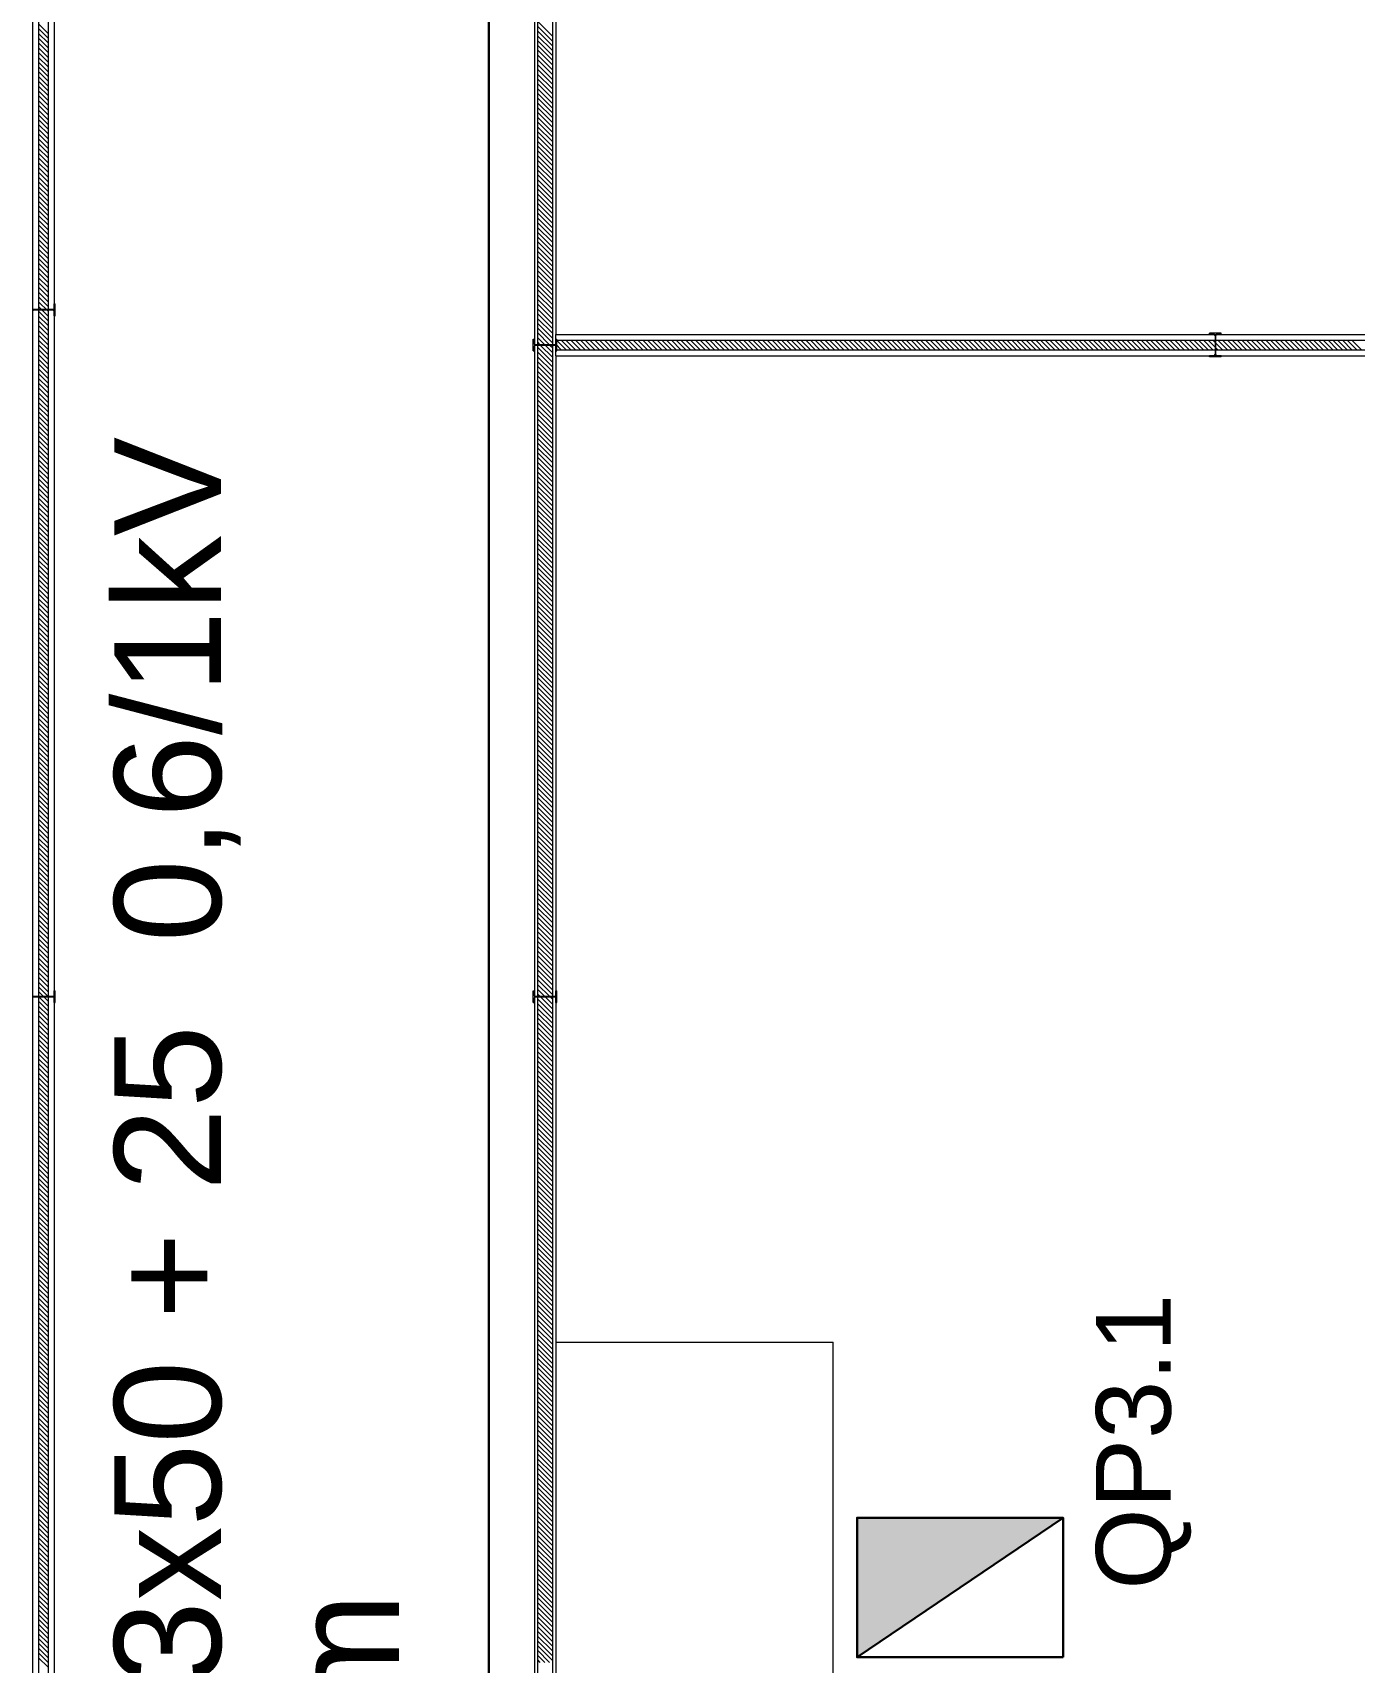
# Model space of a CAD drawing. Header units: millimetres. Extents: x -32 to 1412, y -324 to 2887.
# Drawn here: x 1013.12 to 1025.5, y 1984.16 to 1999.43 of the extents above; entities that cross this region are included whole.
import ezdxf

# ---------------------------------------------------------------- set-up
doc = ezdxf.new("R2010")
doc.units = ezdxf.units.MM
doc.header["$LTSCALE"] = 0.5
doc.layers.add('arquitetura', color=252, linetype='CONTINUOUS', lineweight=5)
doc.layers.add('quadros eletricos', color=3, linetype='CONTINUOUS', lineweight=30)
doc.styles.add('Arial nw', font='ARIALN.TTF')

msp = doc.modelspace()

# ---------------------------------------------------------------- hatches: boundary and pattern name
at = {"layer": 'quadros eletricos'}
msp.add_hatch(color=256, dxfattribs=at).paths.add_polyline_path([(1020.844, 1984.207), (1022.774, 1985.514), (1020.844, 1985.514)])

# ---------------------------------------------------------------- linework, layer by layer
at = {"layer": 'arquitetura', "color": 252}
for p, q in [((1017.851, 2027.151), (1017.851, 1958.009)), ((1017.991, 2027.151), (1017.991, 1958.009)), ((1013.121, 2016.346), (1013.121, 1958.009)), ((1013.176, 2016.346), (1013.176, 1958.009)), ((1013.266, 2016.346), (1013.266, 1958.009)), ((1013.321, 2016.346), (1013.321, 1958.009)), ((1017.821, 2003.261), (1017.821, 1995.254)), ((1018.021, 2003.261), (1018.021, 1996.604)), ((1013.266, 1999.425), (1013.176, 1999.515)), ((1013.266, 1999.38), (1013.176, 1999.47)), ((1013.266, 1999.335), (1013.176, 1999.425)), ((1017.851, 1999.538), (1017.991, 1999.398)), ((1017.851, 1999.493), (1017.991, 1999.353)), ((1017.851, 1999.448), (1017.991, 1999.308)), ((1013.266, 1999.29), (1013.176, 1999.38)), ((1013.266, 1999.245), (1013.176, 1999.335)), ((1013.266, 1999.2), (1013.176, 1999.29)), ((1017.851, 1999.403), (1017.991, 1999.263)), ((1017.851, 1999.358), (1017.991, 1999.218)), ((1017.851, 1999.314), (1017.991, 1999.174)), ((1017.851, 1999.269), (1017.991, 1999.129)), ((1013.266, 1999.155), (1013.176, 1999.245)), ((1013.266, 1999.11), (1013.176, 1999.2)), ((1013.266, 1999.065), (1013.176, 1999.155)), ((1017.851, 1999.224), (1017.991, 1999.084)), ((1017.851, 1999.179), (1017.991, 1999.039)), ((1017.851, 1999.134), (1017.991, 1998.994)), ((1013.266, 1999.021), (1013.176, 1999.111)), ((1013.266, 1998.976), (1013.176, 1999.066)), ((1013.266, 1998.931), (1013.176, 1999.021)), ((1013.266, 1998.886), (1013.176, 1998.976)), ((1017.851, 1999.089), (1017.991, 1998.949)), ((1017.851, 1999.044), (1017.991, 1998.904)), ((1017.851, 1998.999), (1017.991, 1998.859)), ((1013.266, 1998.841), (1013.176, 1998.931)), ((1013.266, 1998.796), (1013.176, 1998.886)), ((1013.266, 1998.751), (1013.176, 1998.841)), ((1017.851, 1998.954), (1017.991, 1998.814)), ((1017.851, 1998.909), (1017.991, 1998.769)), ((1017.851, 1998.865), (1017.991, 1998.725)), ((1017.851, 1998.82), (1017.991, 1998.68)), ((1013.266, 1998.706), (1013.176, 1998.796)), ((1013.266, 1998.661), (1013.176, 1998.751)), ((1013.266, 1998.616), (1013.176, 1998.706)), ((1013.266, 1998.572), (1013.176, 1998.662)), ((1017.851, 1998.775), (1017.991, 1998.635)), ((1017.851, 1998.73), (1017.991, 1998.59)), ((1017.851, 1998.685), (1017.991, 1998.545)), ((1013.266, 1998.527), (1013.176, 1998.617)), ((1013.266, 1998.482), (1013.176, 1998.572)), ((1013.266, 1998.437), (1013.176, 1998.527)), ((1017.851, 1998.64), (1017.991, 1998.5)), ((1017.851, 1998.595), (1017.991, 1998.455)), ((1017.851, 1998.55), (1017.991, 1998.41)), ((1017.851, 1998.505), (1017.991, 1998.365)), ((1013.266, 1998.392), (1013.176, 1998.482)), ((1013.266, 1998.347), (1013.176, 1998.437)), ((1013.266, 1998.302), (1013.176, 1998.392)), ((1017.851, 1998.46), (1017.991, 1998.32)), ((1017.851, 1998.416), (1017.991, 1998.276)), ((1017.851, 1998.371), (1017.991, 1998.231)), ((1013.266, 1998.257), (1013.176, 1998.347)), ((1013.266, 1998.212), (1013.176, 1998.302)), ((1013.266, 1998.167), (1013.176, 1998.257)), ((1013.266, 1998.123), (1013.176, 1998.213)), ((1017.851, 1998.326), (1017.991, 1998.186)), ((1017.851, 1998.281), (1017.991, 1998.141)), ((1017.851, 1998.236), (1017.991, 1998.096)), ((1013.266, 1998.078), (1013.176, 1998.168)), ((1013.266, 1998.033), (1013.176, 1998.123)), ((1013.266, 1997.988), (1013.176, 1998.078)), ((1017.851, 1998.191), (1017.991, 1998.051)), ((1017.851, 1998.146), (1017.991, 1998.006)), ((1017.851, 1998.101), (1017.991, 1997.961)), ((1017.851, 1998.056), (1017.991, 1997.916)), ((1013.266, 1997.943), (1013.176, 1998.033)), ((1013.266, 1997.898), (1013.176, 1997.988)), ((1013.266, 1997.853), (1013.176, 1997.943)), ((1013.266, 1997.808), (1013.176, 1997.898)), ((1017.851, 1998.011), (1017.991, 1997.871)), ((1017.851, 1997.967), (1017.991, 1997.827)), ((1017.851, 1997.922), (1017.991, 1997.782)), ((1013.266, 1997.763), (1013.176, 1997.853)), ((1013.266, 1997.718), (1013.176, 1997.808)), ((1013.266, 1997.674), (1013.176, 1997.764)), ((1017.851, 1997.877), (1017.991, 1997.737)), ((1017.851, 1997.832), (1017.991, 1997.692)), ((1017.851, 1997.787), (1017.991, 1997.647)), ((1017.851, 1997.742), (1017.991, 1997.602)), ((1013.266, 1997.629), (1013.176, 1997.719)), ((1013.266, 1997.584), (1013.176, 1997.674)), ((1013.266, 1997.539), (1013.176, 1997.629)), ((1017.851, 1997.697), (1017.991, 1997.557)), ((1017.851, 1997.652), (1017.991, 1997.512)), ((1017.851, 1997.607), (1017.991, 1997.467)), ((1013.266, 1997.494), (1013.176, 1997.584)), ((1013.266, 1997.449), (1013.176, 1997.539)), ((1013.266, 1997.404), (1013.176, 1997.494)), ((1013.266, 1997.359), (1013.176, 1997.449)), ((1017.851, 1997.562), (1017.991, 1997.422)), ((1017.851, 1997.518), (1017.991, 1997.378)), ((1017.851, 1997.473), (1017.991, 1997.333)), ((1013.266, 1997.314), (1013.176, 1997.404)), ((1013.266, 1997.269), (1013.176, 1997.359)), ((1013.266, 1997.225), (1013.176, 1997.315)), ((1017.851, 1997.428), (1017.991, 1997.288)), ((1017.851, 1997.383), (1017.991, 1997.243)), ((1017.851, 1997.338), (1017.991, 1997.198)), ((1017.851, 1997.293), (1017.991, 1997.153)), ((1013.266, 1997.18), (1013.176, 1997.27)), ((1013.266, 1997.135), (1013.176, 1997.225)), ((1013.266, 1997.09), (1013.176, 1997.18)), ((1013.266, 1997.045), (1013.176, 1997.135)), ((1017.851, 1997.248), (1017.991, 1997.108)), ((1017.851, 1997.203), (1017.991, 1997.063)), ((1017.851, 1997.158), (1017.991, 1997.018)), ((1013.266, 1997), (1013.176, 1997.09)), ((1013.266, 1996.955), (1013.176, 1997.045)), ((1013.266, 1996.91), (1013.176, 1997)), ((1017.851, 1997.113), (1017.991, 1996.973)), ((1017.851, 1997.069), (1017.991, 1996.929)), ((1017.851, 1997.024), (1017.991, 1996.884)), ((1017.851, 1996.979), (1017.991, 1996.839)), ((1013.266, 1996.865), (1013.176, 1996.955)), ((1013.266, 1996.82), (1013.176, 1996.91)), ((1013.266, 1996.776), (1013.176, 1996.866)), ((1013.266, 1996.731), (1013.176, 1996.821)), ((1017.851, 1996.934), (1017.991, 1996.794)), ((1017.851, 1996.889), (1017.991, 1996.749)), ((1017.851, 1996.844), (1017.991, 1996.704)), ((1013.266, 1996.686), (1013.176, 1996.776)), ((1013.266, 1996.641), (1013.176, 1996.731)), ((1013.266, 1996.596), (1013.176, 1996.686)), ((1017.851, 1996.799), (1017.991, 1996.659)), ((1017.851, 1996.754), (1017.991, 1996.614)), ((1017.851, 1996.709), (1017.991, 1996.569)), ((1013.266, 1996.551), (1013.176, 1996.641)), ((1013.266, 1996.506), (1013.176, 1996.596)), ((1013.266, 1996.461), (1013.176, 1996.551)), ((1017.851, 1996.664), (1017.991, 1996.524)), ((1017.851, 1996.62), (1017.964, 1996.507)), ((1017.851, 1996.575), (1017.919, 1996.507)), ((1017.851, 1996.53), (1017.874, 1996.507)), ((1018.021, 1996.604), (1036.772, 1996.604)), ((1018.021, 1996.404), (1018.021, 1996.604)), ((1018.021, 1996.549), (1036.772, 1996.549)), ((1018.118, 1996.459), (1018.028, 1996.549)), ((1018.163, 1996.459), (1018.073, 1996.549)), ((1018.207, 1996.459), (1018.117, 1996.549)), ((1018.252, 1996.459), (1018.162, 1996.549)), ((1018.297, 1996.459), (1018.207, 1996.549)), ((1018.342, 1996.459), (1018.252, 1996.549)), ((1018.387, 1996.459), (1018.297, 1996.549)), ((1018.432, 1996.459), (1018.342, 1996.549)), ((1018.477, 1996.459), (1018.387, 1996.549)), ((1018.522, 1996.459), (1018.432, 1996.549)), ((1018.567, 1996.459), (1018.477, 1996.549)), ((1018.612, 1996.459), (1018.522, 1996.549)), ((1018.656, 1996.459), (1018.566, 1996.549)), ((1018.701, 1996.459), (1018.611, 1996.549)), ((1018.746, 1996.459), (1018.656, 1996.549)), ((1018.791, 1996.459), (1018.701, 1996.549)), ((1018.836, 1996.459), (1018.746, 1996.549)), ((1018.881, 1996.459), (1018.791, 1996.549)), ((1018.926, 1996.459), (1018.836, 1996.549)), ((1018.971, 1996.459), (1018.881, 1996.549)), ((1019.016, 1996.459), (1018.926, 1996.549)), ((1019.061, 1996.459), (1018.971, 1996.549)), ((1019.105, 1996.459), (1019.015, 1996.549)), ((1019.15, 1996.459), (1019.06, 1996.549)), ((1019.195, 1996.459), (1019.105, 1996.549)), ((1019.24, 1996.459), (1019.15, 1996.549)), ((1019.285, 1996.459), (1019.195, 1996.549)), ((1019.33, 1996.459), (1019.24, 1996.549)), ((1019.375, 1996.459), (1019.285, 1996.549)), ((1019.42, 1996.459), (1019.33, 1996.549)), ((1019.465, 1996.459), (1019.375, 1996.549)), ((1019.51, 1996.459), (1019.42, 1996.549)), ((1019.554, 1996.459), (1019.464, 1996.549)), ((1019.599, 1996.459), (1019.509, 1996.549)), ((1019.644, 1996.459), (1019.554, 1996.549)), ((1019.689, 1996.459), (1019.599, 1996.549)), ((1019.734, 1996.459), (1019.644, 1996.549)), ((1019.779, 1996.459), (1019.689, 1996.549)), ((1019.824, 1996.459), (1019.734, 1996.549)), ((1019.869, 1996.459), (1019.779, 1996.549)), ((1019.914, 1996.459), (1019.824, 1996.549)), ((1019.959, 1996.459), (1019.869, 1996.549)), ((1020.003, 1996.459), (1019.913, 1996.549)), ((1020.048, 1996.459), (1019.958, 1996.549)), ((1020.093, 1996.459), (1020.003, 1996.549)), ((1020.138, 1996.459), (1020.048, 1996.549)), ((1020.183, 1996.459), (1020.093, 1996.549)), ((1020.228, 1996.459), (1020.138, 1996.549)), ((1020.273, 1996.459), (1020.183, 1996.549)), ((1020.318, 1996.459), (1020.228, 1996.549)), ((1020.363, 1996.459), (1020.273, 1996.549)), ((1020.408, 1996.459), (1020.318, 1996.549)), ((1020.453, 1996.459), (1020.363, 1996.549)), ((1020.497, 1996.459), (1020.407, 1996.549)), ((1020.542, 1996.459), (1020.452, 1996.549)), ((1020.587, 1996.459), (1020.497, 1996.549)), ((1020.632, 1996.459), (1020.542, 1996.549)), ((1020.677, 1996.459), (1020.587, 1996.549)), ((1020.722, 1996.459), (1020.632, 1996.549)), ((1020.767, 1996.459), (1020.677, 1996.549)), ((1020.812, 1996.459), (1020.722, 1996.549)), ((1020.857, 1996.459), (1020.767, 1996.549)), ((1020.902, 1996.459), (1020.812, 1996.549)), ((1020.946, 1996.459), (1020.856, 1996.549)), ((1020.991, 1996.459), (1020.901, 1996.549)), ((1021.036, 1996.459), (1020.946, 1996.549)), ((1021.081, 1996.459), (1020.991, 1996.549)), ((1021.126, 1996.459), (1021.036, 1996.549)), ((1021.171, 1996.459), (1021.081, 1996.549)), ((1021.216, 1996.459), (1021.126, 1996.549)), ((1021.261, 1996.459), (1021.171, 1996.549)), ((1021.306, 1996.459), (1021.216, 1996.549)), ((1021.351, 1996.459), (1021.261, 1996.549)), ((1021.395, 1996.459), (1021.305, 1996.549)), ((1021.44, 1996.459), (1021.35, 1996.549)), ((1021.485, 1996.459), (1021.395, 1996.549)), ((1021.53, 1996.459), (1021.44, 1996.549)), ((1021.575, 1996.459), (1021.485, 1996.549)), ((1021.62, 1996.459), (1021.53, 1996.549)), ((1021.665, 1996.459), (1021.575, 1996.549)), ((1021.71, 1996.459), (1021.62, 1996.549)), ((1021.755, 1996.459), (1021.665, 1996.549)), ((1021.8, 1996.459), (1021.71, 1996.549)), ((1021.844, 1996.459), (1021.754, 1996.549)), ((1021.889, 1996.459), (1021.799, 1996.549)), ((1021.934, 1996.459), (1021.844, 1996.549)), ((1021.979, 1996.459), (1021.889, 1996.549)), ((1022.024, 1996.459), (1021.934, 1996.549)), ((1022.069, 1996.459), (1021.979, 1996.549)), ((1022.114, 1996.459), (1022.024, 1996.549)), ((1022.159, 1996.459), (1022.069, 1996.549)), ((1022.204, 1996.459), (1022.114, 1996.549)), ((1022.249, 1996.459), (1022.159, 1996.549)), ((1022.293, 1996.459), (1022.203, 1996.549)), ((1022.338, 1996.459), (1022.248, 1996.549)), ((1022.383, 1996.459), (1022.293, 1996.549)), ((1022.428, 1996.459), (1022.338, 1996.549)), ((1022.473, 1996.459), (1022.383, 1996.549)), ((1022.518, 1996.459), (1022.428, 1996.549)), ((1022.563, 1996.459), (1022.473, 1996.549)), ((1022.608, 1996.459), (1022.518, 1996.549)), ((1022.653, 1996.459), (1022.563, 1996.549)), ((1022.698, 1996.459), (1022.608, 1996.549)), ((1022.742, 1996.459), (1022.652, 1996.549)), ((1022.787, 1996.459), (1022.697, 1996.549)), ((1022.832, 1996.459), (1022.742, 1996.549)), ((1022.877, 1996.459), (1022.787, 1996.549)), ((1022.922, 1996.459), (1022.832, 1996.549)), ((1022.967, 1996.459), (1022.877, 1996.549)), ((1023.012, 1996.459), (1022.922, 1996.549)), ((1023.057, 1996.459), (1022.967, 1996.549)), ((1023.102, 1996.459), (1023.012, 1996.549)), ((1023.147, 1996.459), (1023.057, 1996.549)), ((1023.191, 1996.459), (1023.101, 1996.549)), ((1023.236, 1996.459), (1023.146, 1996.549)), ((1023.281, 1996.459), (1023.191, 1996.549)), ((1023.326, 1996.459), (1023.236, 1996.549)), ((1023.371, 1996.459), (1023.281, 1996.549)), ((1023.416, 1996.459), (1023.326, 1996.549)), ((1023.461, 1996.459), (1023.371, 1996.549)), ((1023.506, 1996.459), (1023.416, 1996.549)), ((1023.551, 1996.459), (1023.461, 1996.549)), ((1023.596, 1996.459), (1023.506, 1996.549)), ((1023.64, 1996.459), (1023.55, 1996.549)), ((1023.685, 1996.459), (1023.595, 1996.549)), ((1023.73, 1996.459), (1023.64, 1996.549)), ((1023.775, 1996.459), (1023.685, 1996.549)), ((1023.82, 1996.459), (1023.73, 1996.549)), ((1023.865, 1996.459), (1023.775, 1996.549)), ((1023.91, 1996.459), (1023.82, 1996.549)), ((1023.955, 1996.459), (1023.865, 1996.549)), ((1024, 1996.459), (1023.91, 1996.549)), ((1024.045, 1996.459), (1023.955, 1996.549)), ((1024.09, 1996.459), (1024, 1996.549)), ((1024.134, 1996.459), (1024.044, 1996.549)), ((1024.179, 1996.459), (1024.089, 1996.549)), ((1024.224, 1996.459), (1024.134, 1996.549)), ((1024.269, 1996.459), (1024.179, 1996.549)), ((1024.314, 1996.459), (1024.224, 1996.549)), ((1024.359, 1996.459), (1024.269, 1996.549)), ((1024.404, 1996.459), (1024.314, 1996.549)), ((1024.449, 1996.459), (1024.359, 1996.549)), ((1024.494, 1996.459), (1024.404, 1996.549)), ((1024.539, 1996.459), (1024.449, 1996.549)), ((1024.583, 1996.459), (1024.493, 1996.549)), ((1024.628, 1996.459), (1024.538, 1996.549)), ((1024.673, 1996.459), (1024.583, 1996.549)), ((1024.718, 1996.459), (1024.628, 1996.549)), ((1024.763, 1996.459), (1024.673, 1996.549)), ((1024.808, 1996.459), (1024.718, 1996.549)), ((1024.853, 1996.459), (1024.763, 1996.549)), ((1024.898, 1996.459), (1024.808, 1996.549)), ((1024.943, 1996.459), (1024.853, 1996.549)), ((1024.988, 1996.459), (1024.898, 1996.549)), ((1025.032, 1996.459), (1024.942, 1996.549)), ((1025.077, 1996.459), (1024.987, 1996.549)), ((1025.122, 1996.459), (1025.032, 1996.549)), ((1025.167, 1996.459), (1025.077, 1996.549)), ((1025.212, 1996.459), (1025.122, 1996.549)), ((1025.257, 1996.459), (1025.167, 1996.549)), ((1025.302, 1996.459), (1025.212, 1996.549)), ((1025.347, 1996.459), (1025.257, 1996.549)), ((1025.392, 1996.459), (1025.302, 1996.549)), ((1025.437, 1996.459), (1025.347, 1996.549)), ((1025.481, 1996.459), (1025.391, 1996.549)), ((1025.526, 1996.459), (1025.436, 1996.549)), ((1025.571, 1996.459), (1025.481, 1996.549)), ((1013.266, 1996.416), (1013.176, 1996.506)), ((1013.266, 1996.371), (1013.176, 1996.461)), ((1013.266, 1996.326), (1013.176, 1996.416)), ((1013.266, 1996.282), (1013.176, 1996.372)), ((1017.821, 1996.493), (1017.821, 1958.009)), ((1017.851, 1996.485), (1017.991, 1996.345)), ((1017.851, 1996.44), (1017.991, 1996.3)), ((1017.851, 1996.395), (1017.991, 1996.255)), ((1017.88, 1996.501), (1017.991, 1996.39)), ((1017.925, 1996.501), (1017.991, 1996.435)), ((1017.97, 1996.501), (1017.991, 1996.48)), ((1018.073, 1996.459), (1018.021, 1996.511)), ((1018.028, 1996.459), (1018.021, 1996.466)), ((1018.021, 1996.459), (1036.772, 1996.459)), ((1018.021, 1996.404), (1036.772, 1996.404)), ((1018.021, 1996.404), (1018.021, 1995.254)), ((1018.021, 1996.404), (1018.021, 1958.009)), ((1013.266, 1996.237), (1013.176, 1996.327)), ((1013.266, 1996.192), (1013.176, 1996.282)), ((1013.266, 1996.147), (1013.176, 1996.237)), ((1017.851, 1996.35), (1017.991, 1996.21)), ((1017.851, 1996.305), (1017.991, 1996.165)), ((1017.851, 1996.26), (1017.991, 1996.12)), ((1017.851, 1996.215), (1017.991, 1996.075)), ((1013.266, 1996.102), (1013.176, 1996.192)), ((1013.266, 1996.057), (1013.176, 1996.147)), ((1013.266, 1996.012), (1013.176, 1996.102)), ((1013.266, 1995.967), (1013.176, 1996.057)), ((1017.851, 1996.171), (1017.991, 1996.031)), ((1017.851, 1996.126), (1017.991, 1995.986)), ((1017.851, 1996.081), (1017.991, 1995.941)), ((1013.266, 1995.922), (1013.176, 1996.012)), ((1013.266, 1995.877), (1013.176, 1995.967)), ((1013.266, 1995.833), (1013.176, 1995.923)), ((1017.851, 1996.036), (1017.991, 1995.896)), ((1017.851, 1995.991), (1017.991, 1995.851)), ((1017.851, 1995.946), (1017.991, 1995.806)), ((1013.266, 1995.788), (1013.176, 1995.878)), ((1013.266, 1995.743), (1013.176, 1995.833)), ((1013.266, 1995.698), (1013.176, 1995.788)), ((1017.851, 1995.901), (1017.991, 1995.761)), ((1017.851, 1995.856), (1017.991, 1995.716)), ((1017.851, 1995.811), (1017.991, 1995.671)), ((1017.851, 1995.766), (1017.991, 1995.626)), ((1013.266, 1995.653), (1013.176, 1995.743)), ((1013.266, 1995.608), (1013.176, 1995.698)), ((1013.266, 1995.563), (1013.176, 1995.653)), ((1013.266, 1995.518), (1013.176, 1995.608)), ((1017.851, 1995.721), (1017.991, 1995.581)), ((1017.851, 1995.677), (1017.991, 1995.537)), ((1017.851, 1995.632), (1017.991, 1995.492)), ((1013.266, 1995.473), (1013.176, 1995.563)), ((1013.266, 1995.428), (1013.176, 1995.518)), ((1013.266, 1995.384), (1013.176, 1995.474)), ((1017.851, 1995.587), (1017.991, 1995.447)), ((1017.851, 1995.542), (1017.991, 1995.402)), ((1017.851, 1995.497), (1017.991, 1995.357)), ((1017.851, 1995.452), (1017.991, 1995.312)), ((1013.266, 1995.339), (1013.176, 1995.429)), ((1013.266, 1995.294), (1013.176, 1995.384)), ((1013.266, 1995.249), (1013.176, 1995.339)), ((1013.266, 1995.204), (1013.176, 1995.294)), ((1017.851, 1995.407), (1017.991, 1995.267)), ((1017.851, 1995.362), (1017.991, 1995.222)), ((1017.851, 1995.317), (1017.991, 1995.177)), ((1013.266, 1995.159), (1013.176, 1995.249)), ((1013.266, 1995.114), (1013.176, 1995.204)), ((1013.266, 1995.069), (1013.176, 1995.159)), ((1017.851, 1995.272), (1017.991, 1995.132)), ((1017.851, 1995.228), (1017.991, 1995.088)), ((1017.851, 1995.183), (1017.991, 1995.043)), ((1013.266, 1995.024), (1013.176, 1995.114)), ((1013.266, 1994.979), (1013.176, 1995.069)), ((1013.266, 1994.935), (1013.176, 1995.025)), ((1017.851, 1995.138), (1017.991, 1994.998)), ((1017.851, 1995.093), (1017.991, 1994.953)), ((1017.851, 1995.048), (1017.991, 1994.908)), ((1017.851, 1995.003), (1017.991, 1994.863)), ((1013.266, 1994.89), (1013.176, 1994.98)), ((1013.266, 1994.845), (1013.176, 1994.935)), ((1013.266, 1994.8), (1013.176, 1994.89)), ((1013.266, 1994.755), (1013.176, 1994.845)), ((1017.851, 1994.958), (1017.991, 1994.818)), ((1017.851, 1994.913), (1017.991, 1994.773)), ((1017.851, 1994.868), (1017.991, 1994.728)), ((1013.266, 1994.71), (1013.176, 1994.8)), ((1013.266, 1994.665), (1013.176, 1994.755)), ((1013.266, 1994.62), (1013.176, 1994.71)), ((1017.851, 1994.823), (1017.991, 1994.683)), ((1017.851, 1994.779), (1017.991, 1994.639)), ((1017.851, 1994.734), (1017.991, 1994.594)), ((1017.851, 1994.689), (1017.991, 1994.549)), ((1013.266, 1994.575), (1013.176, 1994.665)), ((1013.266, 1994.53), (1013.176, 1994.62)), ((1013.266, 1994.486), (1013.176, 1994.576)), ((1013.266, 1994.441), (1013.176, 1994.531)), ((1017.851, 1994.644), (1017.991, 1994.504)), ((1017.851, 1994.599), (1017.991, 1994.459)), ((1017.851, 1994.554), (1017.991, 1994.414)), ((1013.266, 1994.396), (1013.176, 1994.486)), ((1013.266, 1994.351), (1013.176, 1994.441)), ((1013.266, 1994.306), (1013.176, 1994.396)), ((1017.851, 1994.509), (1017.991, 1994.369)), ((1017.851, 1994.464), (1017.991, 1994.324)), ((1017.851, 1994.419), (1017.991, 1994.279)), ((1013.266, 1994.261), (1013.176, 1994.351)), ((1013.266, 1994.216), (1013.176, 1994.306)), ((1013.266, 1994.171), (1013.176, 1994.261)), ((1017.851, 1994.374), (1017.991, 1994.234)), ((1017.851, 1994.33), (1017.991, 1994.19)), ((1017.851, 1994.285), (1017.991, 1994.145)), ((1017.851, 1994.24), (1017.991, 1994.1)), ((1013.266, 1994.126), (1013.176, 1994.216)), ((1013.266, 1994.081), (1013.176, 1994.171)), ((1013.266, 1994.037), (1013.176, 1994.127)), ((1013.266, 1993.992), (1013.176, 1994.082)), ((1017.851, 1994.195), (1017.991, 1994.055)), ((1017.851, 1994.15), (1017.991, 1994.01)), ((1017.851, 1994.105), (1017.991, 1993.965)), ((1013.266, 1993.947), (1013.176, 1994.037)), ((1013.266, 1993.902), (1013.176, 1993.992)), ((1013.266, 1993.857), (1013.176, 1993.947)), ((1017.851, 1994.06), (1017.991, 1993.92)), ((1017.851, 1994.015), (1017.991, 1993.875)), ((1017.851, 1993.97), (1017.991, 1993.83)), ((1017.851, 1993.925), (1017.991, 1993.785)), ((1013.266, 1993.812), (1013.176, 1993.902)), ((1013.266, 1993.767), (1013.176, 1993.857)), ((1013.266, 1993.722), (1013.176, 1993.812)), ((1013.266, 1993.677), (1013.176, 1993.767)), ((1017.851, 1993.881), (1017.991, 1993.741)), ((1017.851, 1993.836), (1017.991, 1993.696)), ((1017.851, 1993.791), (1017.991, 1993.651)), ((1013.266, 1993.632), (1013.176, 1993.722)), ((1013.266, 1993.588), (1013.176, 1993.678)), ((1013.266, 1993.543), (1013.176, 1993.633)), ((1017.851, 1993.746), (1017.991, 1993.606)), ((1017.851, 1993.701), (1017.991, 1993.561)), ((1017.851, 1993.656), (1017.991, 1993.516)), ((1013.266, 1993.498), (1013.176, 1993.588)), ((1013.266, 1993.453), (1013.176, 1993.543)), ((1013.266, 1993.408), (1013.176, 1993.498)), ((1017.851, 1993.611), (1017.991, 1993.471)), ((1017.851, 1993.566), (1017.991, 1993.426)), ((1017.851, 1993.521), (1017.991, 1993.381)), ((1017.851, 1993.476), (1017.991, 1993.336)), ((1013.266, 1993.363), (1013.176, 1993.453)), ((1013.266, 1993.318), (1013.176, 1993.408)), ((1013.266, 1993.273), (1013.176, 1993.363)), ((1013.266, 1993.228), (1013.176, 1993.318)), ((1017.851, 1993.432), (1017.991, 1993.292)), ((1017.851, 1993.387), (1017.991, 1993.247)), ((1017.851, 1993.342), (1017.991, 1993.202)), ((1013.266, 1993.183), (1013.176, 1993.273)), ((1013.266, 1993.139), (1013.176, 1993.229)), ((1013.266, 1993.094), (1013.176, 1993.184)), ((1017.851, 1993.297), (1017.991, 1993.157)), ((1017.851, 1993.252), (1017.991, 1993.112)), ((1017.851, 1993.207), (1017.991, 1993.067)), ((1017.851, 1993.162), (1017.991, 1993.022)), ((1013.266, 1993.049), (1013.176, 1993.139)), ((1013.266, 1993.004), (1013.176, 1993.094)), ((1013.266, 1992.959), (1013.176, 1993.049)), ((1013.266, 1992.914), (1013.176, 1993.004)), ((1017.851, 1993.117), (1017.991, 1992.977)), ((1017.851, 1993.072), (1017.991, 1992.932)), ((1017.851, 1993.027), (1017.991, 1992.887)), ((1013.266, 1992.869), (1013.176, 1992.959)), ((1013.266, 1992.824), (1013.176, 1992.914)), ((1013.266, 1992.779), (1013.176, 1992.869)), ((1017.851, 1992.983), (1017.991, 1992.843)), ((1017.851, 1992.938), (1017.991, 1992.798)), ((1017.851, 1992.893), (1017.991, 1992.753)), ((1013.266, 1992.734), (1013.176, 1992.824)), ((1013.266, 1992.689), (1013.176, 1992.779)), ((1013.266, 1992.645), (1013.176, 1992.735)), ((1017.851, 1992.848), (1017.991, 1992.708)), ((1017.851, 1992.803), (1017.991, 1992.663)), ((1017.851, 1992.758), (1017.991, 1992.618)), ((1017.851, 1992.713), (1017.991, 1992.573)), ((1013.266, 1992.6), (1013.176, 1992.69)), ((1013.266, 1992.555), (1013.176, 1992.645)), ((1013.266, 1992.51), (1013.176, 1992.6)), ((1013.266, 1992.465), (1013.176, 1992.555)), ((1017.851, 1992.668), (1017.991, 1992.528)), ((1017.851, 1992.623), (1017.991, 1992.483)), ((1017.851, 1992.578), (1017.991, 1992.438)), ((1013.266, 1992.42), (1013.176, 1992.51)), ((1013.266, 1992.375), (1013.176, 1992.465)), ((1013.266, 1992.33), (1013.176, 1992.42)), ((1017.851, 1992.534), (1017.991, 1992.394)), ((1017.851, 1992.489), (1017.991, 1992.349)), ((1017.851, 1992.444), (1017.991, 1992.304)), ((1017.851, 1992.399), (1017.991, 1992.259)), ((1013.266, 1992.285), (1013.176, 1992.375)), ((1013.266, 1992.24), (1013.176, 1992.33)), ((1013.266, 1992.196), (1013.176, 1992.286)), ((1013.266, 1992.151), (1013.176, 1992.241)), ((1017.851, 1992.354), (1017.991, 1992.214)), ((1017.851, 1992.309), (1017.991, 1992.169)), ((1017.851, 1992.264), (1017.991, 1992.124)), ((1013.266, 1992.106), (1013.176, 1992.196)), ((1013.266, 1992.061), (1013.176, 1992.151)), ((1013.266, 1992.016), (1013.176, 1992.106)), ((1017.851, 1992.219), (1017.991, 1992.079)), ((1017.851, 1992.174), (1017.991, 1992.034)), ((1017.851, 1992.129), (1017.991, 1991.989)), ((1013.266, 1991.971), (1013.176, 1992.061)), ((1013.266, 1991.926), (1013.176, 1992.016)), ((1013.266, 1991.881), (1013.176, 1991.971)), ((1017.851, 1992.084), (1017.991, 1991.944)), ((1017.851, 1992.04), (1017.991, 1991.9)), ((1017.851, 1991.995), (1017.991, 1991.855)), ((1017.851, 1991.95), (1017.991, 1991.81)), ((1013.266, 1991.836), (1013.176, 1991.926)), ((1013.266, 1991.791), (1013.176, 1991.881)), ((1013.266, 1991.747), (1013.176, 1991.837)), ((1013.266, 1991.702), (1013.176, 1991.792)), ((1017.851, 1991.905), (1017.991, 1991.765)), ((1017.851, 1991.86), (1017.991, 1991.72)), ((1017.851, 1991.815), (1017.991, 1991.675)), ((1013.266, 1991.657), (1013.176, 1991.747)), ((1013.266, 1991.612), (1013.176, 1991.702)), ((1013.266, 1991.567), (1013.176, 1991.657)), ((1017.851, 1991.77), (1017.991, 1991.63)), ((1017.851, 1991.725), (1017.991, 1991.585)), ((1017.851, 1991.68), (1017.991, 1991.54)), ((1017.851, 1991.635), (1017.991, 1991.495)), ((1013.266, 1991.522), (1013.176, 1991.612)), ((1013.266, 1991.477), (1013.176, 1991.567)), ((1013.266, 1991.432), (1013.176, 1991.522)), ((1013.266, 1991.387), (1013.176, 1991.477)), ((1017.851, 1991.591), (1017.991, 1991.451)), ((1017.851, 1991.546), (1017.991, 1991.406)), ((1017.851, 1991.501), (1017.991, 1991.361)), ((1013.266, 1991.342), (1013.176, 1991.432)), ((1013.266, 1991.298), (1013.176, 1991.388)), ((1013.266, 1991.253), (1013.176, 1991.343)), ((1017.851, 1991.456), (1017.991, 1991.316)), ((1017.851, 1991.411), (1017.991, 1991.271)), ((1017.851, 1991.366), (1017.991, 1991.226)), ((1013.266, 1991.208), (1013.176, 1991.298)), ((1013.266, 1991.163), (1013.176, 1991.253)), ((1013.266, 1991.118), (1013.176, 1991.208)), ((1017.851, 1991.321), (1017.991, 1991.181)), ((1017.851, 1991.276), (1017.991, 1991.136)), ((1017.851, 1991.231), (1017.991, 1991.091)), ((1017.851, 1991.186), (1017.991, 1991.046)), ((1013.266, 1991.073), (1013.176, 1991.163)), ((1013.266, 1991.028), (1013.176, 1991.118)), ((1013.266, 1990.983), (1013.176, 1991.073)), ((1013.266, 1990.938), (1013.176, 1991.028)), ((1017.851, 1991.142), (1017.991, 1991.002)), ((1017.851, 1991.097), (1017.991, 1990.957)), ((1017.851, 1991.052), (1017.991, 1990.912)), ((1013.266, 1990.893), (1013.176, 1990.983)), ((1013.266, 1990.849), (1013.176, 1990.939)), ((1013.266, 1990.804), (1013.176, 1990.894)), ((1017.851, 1991.007), (1017.991, 1990.867)), ((1017.851, 1990.962), (1017.991, 1990.822)), ((1017.851, 1990.917), (1017.991, 1990.777)), ((1017.851, 1990.872), (1017.991, 1990.732)), ((1013.266, 1990.759), (1013.176, 1990.849)), ((1013.266, 1990.714), (1013.176, 1990.804)), ((1013.266, 1990.669), (1013.176, 1990.759)), ((1013.266, 1990.624), (1013.176, 1990.714)), ((1017.851, 1990.827), (1017.991, 1990.687)), ((1017.851, 1990.782), (1017.991, 1990.642)), ((1017.851, 1990.737), (1017.991, 1990.597)), ((1013.266, 1990.579), (1013.176, 1990.669)), ((1013.266, 1990.534), (1013.176, 1990.624)), ((1013.266, 1990.489), (1013.176, 1990.579)), ((1017.851, 1990.693), (1017.991, 1990.553)), ((1017.851, 1990.648), (1017.991, 1990.508)), ((1017.851, 1990.603), (1017.991, 1990.463)), ((1013.266, 1990.444), (1013.176, 1990.534)), ((1013.266, 1990.4), (1013.176, 1990.49)), ((1013.266, 1990.355), (1013.176, 1990.445)), ((1017.851, 1990.558), (1017.991, 1990.418)), ((1017.851, 1990.513), (1017.965, 1990.4)), ((1017.851, 1990.468), (1017.92, 1990.4)), ((1017.851, 1990.423), (1017.875, 1990.4)), ((1013.266, 1990.31), (1013.176, 1990.4)), ((1013.266, 1990.265), (1013.176, 1990.355)), ((1013.266, 1990.22), (1013.176, 1990.31)), ((1013.266, 1990.175), (1013.176, 1990.265)), ((1017.851, 1990.378), (1017.991, 1990.238)), ((1017.851, 1990.333), (1017.991, 1990.193)), ((1017.851, 1990.288), (1017.991, 1990.148)), ((1017.881, 1990.394), (1017.991, 1990.283)), ((1017.926, 1990.394), (1017.991, 1990.328)), ((1017.971, 1990.394), (1017.991, 1990.373)), ((1013.266, 1990.13), (1013.176, 1990.22)), ((1013.266, 1990.085), (1013.176, 1990.175)), ((1013.266, 1990.04), (1013.176, 1990.13)), ((1017.851, 1990.244), (1017.991, 1990.104)), ((1017.851, 1990.199), (1017.991, 1990.059)), ((1017.851, 1990.154), (1017.991, 1990.014)), ((1017.851, 1990.109), (1017.991, 1989.969)), ((1013.266, 1989.995), (1013.176, 1990.085)), ((1013.266, 1989.951), (1013.176, 1990.041)), ((1013.266, 1989.906), (1013.176, 1989.996)), ((1013.266, 1989.861), (1013.176, 1989.951)), ((1017.851, 1990.064), (1017.991, 1989.924)), ((1017.851, 1990.019), (1017.991, 1989.879)), ((1017.851, 1989.974), (1017.991, 1989.834)), ((1013.266, 1989.816), (1013.176, 1989.906)), ((1013.266, 1989.771), (1013.176, 1989.861)), ((1013.266, 1989.726), (1013.176, 1989.816)), ((1017.851, 1989.929), (1017.991, 1989.789)), ((1017.851, 1989.884), (1017.991, 1989.744)), ((1017.851, 1989.839), (1017.991, 1989.699)), ((1013.266, 1989.681), (1013.176, 1989.771)), ((1013.266, 1989.636), (1013.176, 1989.726)), ((1013.266, 1989.591), (1013.176, 1989.681)), ((1017.851, 1989.795), (1017.991, 1989.655)), ((1017.851, 1989.75), (1017.991, 1989.61)), ((1017.851, 1989.705), (1017.991, 1989.565)), ((1017.851, 1989.66), (1017.991, 1989.52)), ((1013.266, 1989.546), (1013.176, 1989.636)), ((1013.266, 1989.501), (1013.176, 1989.591)), ((1013.266, 1989.457), (1013.176, 1989.547)), ((1013.266, 1989.412), (1013.176, 1989.502)), ((1017.851, 1989.615), (1017.991, 1989.475)), ((1017.851, 1989.57), (1017.991, 1989.43)), ((1017.851, 1989.525), (1017.991, 1989.385)), ((1013.266, 1989.367), (1013.176, 1989.457)), ((1013.266, 1989.322), (1013.176, 1989.412)), ((1013.266, 1989.277), (1013.176, 1989.367)), ((1017.851, 1989.48), (1017.991, 1989.34)), ((1017.851, 1989.435), (1017.991, 1989.295)), ((1017.851, 1989.39), (1017.991, 1989.25)), ((1017.851, 1989.346), (1017.991, 1989.206)), ((1013.266, 1989.232), (1013.176, 1989.322)), ((1013.266, 1989.187), (1013.176, 1989.277)), ((1013.266, 1989.142), (1013.176, 1989.232)), ((1013.266, 1989.097), (1013.176, 1989.187)), ((1017.851, 1989.301), (1017.991, 1989.161)), ((1017.851, 1989.256), (1017.991, 1989.116)), ((1017.851, 1989.211), (1017.991, 1989.071)), ((1013.266, 1989.052), (1013.176, 1989.142)), ((1013.266, 1989.008), (1013.176, 1989.098)), ((1013.266, 1988.963), (1013.176, 1989.053)), ((1017.851, 1989.166), (1017.991, 1989.026)), ((1017.851, 1989.121), (1017.991, 1988.981)), ((1017.851, 1989.076), (1017.991, 1988.936)), ((1017.851, 1989.031), (1017.991, 1988.891)), ((1013.266, 1988.918), (1013.176, 1989.008)), ((1013.266, 1988.873), (1013.176, 1988.963)), ((1013.266, 1988.828), (1013.176, 1988.918)), ((1017.851, 1988.986), (1017.991, 1988.846)), ((1017.851, 1988.941), (1017.991, 1988.801)), ((1017.851, 1988.897), (1017.991, 1988.757)), ((1013.266, 1988.783), (1013.176, 1988.873)), ((1013.266, 1988.738), (1013.176, 1988.828)), ((1013.266, 1988.693), (1013.176, 1988.783)), ((1013.266, 1988.648), (1013.176, 1988.738)), ((1017.851, 1988.852), (1017.991, 1988.712)), ((1017.851, 1988.807), (1017.991, 1988.667)), ((1017.851, 1988.762), (1017.991, 1988.622)), ((1013.266, 1988.603), (1013.176, 1988.693)), ((1013.266, 1988.559), (1013.176, 1988.649)), ((1013.266, 1988.514), (1013.176, 1988.604)), ((1017.851, 1988.717), (1017.991, 1988.577)), ((1017.851, 1988.672), (1017.991, 1988.532)), ((1017.851, 1988.627), (1017.991, 1988.487)), ((1017.851, 1988.582), (1017.991, 1988.442)), ((1013.266, 1988.469), (1013.176, 1988.559)), ((1013.266, 1988.424), (1013.176, 1988.514)), ((1013.266, 1988.379), (1013.176, 1988.469)), ((1013.266, 1988.334), (1013.176, 1988.424)), ((1017.851, 1988.537), (1017.991, 1988.397)), ((1017.851, 1988.492), (1017.991, 1988.352)), ((1017.851, 1988.447), (1017.991, 1988.307)), ((1013.266, 1988.289), (1013.176, 1988.379)), ((1013.266, 1988.244), (1013.176, 1988.334)), ((1013.266, 1988.199), (1013.176, 1988.289)), ((1017.851, 1988.403), (1017.991, 1988.263)), ((1017.851, 1988.358), (1017.991, 1988.218)), ((1017.851, 1988.313), (1017.991, 1988.173)), ((1017.851, 1988.268), (1017.991, 1988.128)), ((1013.266, 1988.154), (1013.176, 1988.244)), ((1013.266, 1988.11), (1013.176, 1988.2)), ((1013.266, 1988.065), (1013.176, 1988.155)), ((1017.851, 1988.223), (1017.991, 1988.083)), ((1017.851, 1988.178), (1017.991, 1988.038)), ((1017.851, 1988.133), (1017.991, 1987.993)), ((1013.266, 1988.02), (1013.176, 1988.11)), ((1013.266, 1987.975), (1013.176, 1988.065)), ((1013.266, 1987.93), (1013.176, 1988.02)), ((1013.266, 1987.885), (1013.176, 1987.975)), ((1017.851, 1988.088), (1017.991, 1987.948)), ((1017.851, 1988.043), (1017.991, 1987.903)), ((1017.851, 1987.998), (1017.991, 1987.858)), ((1013.266, 1987.84), (1013.176, 1987.93)), ((1013.266, 1987.795), (1013.176, 1987.885)), ((1013.266, 1987.75), (1013.176, 1987.84)), ((1017.851, 1987.954), (1017.991, 1987.814)), ((1017.851, 1987.909), (1017.991, 1987.769)), ((1017.851, 1987.864), (1017.991, 1987.724)), ((1017.851, 1987.819), (1017.991, 1987.679)), ((1013.266, 1987.705), (1013.176, 1987.795)), ((1013.266, 1987.661), (1013.176, 1987.751)), ((1013.266, 1987.616), (1013.176, 1987.706)), ((1013.266, 1987.571), (1013.176, 1987.661)), ((1017.851, 1987.774), (1017.991, 1987.634)), ((1017.851, 1987.729), (1017.991, 1987.589)), ((1017.851, 1987.684), (1017.991, 1987.544)), ((1013.266, 1987.526), (1013.176, 1987.616)), ((1013.266, 1987.481), (1013.176, 1987.571)), ((1013.266, 1987.436), (1013.176, 1987.526)), ((1017.851, 1987.639), (1017.991, 1987.499)), ((1017.851, 1987.594), (1017.991, 1987.454)), ((1017.851, 1987.549), (1017.991, 1987.409)), ((1017.851, 1987.505), (1017.991, 1987.365)), ((1013.266, 1987.391), (1013.176, 1987.481)), ((1013.266, 1987.346), (1013.176, 1987.436)), ((1013.266, 1987.301), (1013.176, 1987.391)), ((1017.851, 1987.46), (1017.991, 1987.32)), ((1017.851, 1987.415), (1017.991, 1987.275)), ((1017.851, 1987.37), (1017.991, 1987.23)), ((1013.266, 1987.256), (1013.176, 1987.346)), ((1013.266, 1987.212), (1013.176, 1987.302)), ((1013.266, 1987.167), (1013.176, 1987.257)), ((1013.266, 1987.122), (1013.176, 1987.212)), ((1017.851, 1987.325), (1017.991, 1987.185)), ((1017.851, 1987.28), (1017.991, 1987.14)), ((1017.851, 1987.235), (1017.991, 1987.095)), ((1013.266, 1987.077), (1013.176, 1987.167)), ((1013.266, 1987.032), (1013.176, 1987.122)), ((1013.266, 1986.987), (1013.176, 1987.077)), ((1017.851, 1987.19), (1017.991, 1987.05)), ((1017.851, 1987.145), (1017.991, 1987.005)), ((1017.851, 1987.1), (1017.991, 1986.96)), ((1017.851, 1987.056), (1017.991, 1986.916)), ((1018.021, 1987.159), (1020.621, 1987.159)), ((1020.621, 1984.059), (1020.621, 1987.159)), ((1013.266, 1986.942), (1013.176, 1987.032)), ((1013.266, 1986.897), (1013.176, 1986.987)), ((1013.266, 1986.852), (1013.176, 1986.942)), ((1013.266, 1986.807), (1013.176, 1986.897)), ((1017.851, 1987.011), (1017.991, 1986.871)), ((1017.851, 1986.966), (1017.991, 1986.826)), ((1017.851, 1986.921), (1017.991, 1986.781)), ((1013.266, 1986.763), (1013.176, 1986.853)), ((1013.266, 1986.718), (1013.176, 1986.808)), ((1013.266, 1986.673), (1013.176, 1986.763)), ((1017.851, 1986.876), (1017.991, 1986.736)), ((1017.851, 1986.831), (1017.991, 1986.691)), ((1017.851, 1986.786), (1017.991, 1986.646)), ((1017.851, 1986.741), (1017.991, 1986.601)), ((1013.266, 1986.628), (1013.176, 1986.718)), ((1013.266, 1986.583), (1013.176, 1986.673)), ((1013.266, 1986.538), (1013.176, 1986.628)), ((1017.851, 1986.696), (1017.991, 1986.556)), ((1017.851, 1986.651), (1017.991, 1986.511)), ((1017.851, 1986.607), (1017.991, 1986.467)), ((1013.266, 1986.493), (1013.176, 1986.583)), ((1013.266, 1986.448), (1013.176, 1986.538)), ((1013.266, 1986.403), (1013.176, 1986.493)), ((1013.266, 1986.358), (1013.176, 1986.448)), ((1017.851, 1986.562), (1017.991, 1986.422)), ((1017.851, 1986.517), (1017.991, 1986.377)), ((1017.851, 1986.472), (1017.991, 1986.332)), ((1013.266, 1986.314), (1013.176, 1986.404)), ((1013.266, 1986.269), (1013.176, 1986.359)), ((1013.266, 1986.224), (1013.176, 1986.314)), ((1017.851, 1986.427), (1017.991, 1986.287)), ((1017.851, 1986.382), (1017.991, 1986.242)), ((1017.851, 1986.337), (1017.991, 1986.197)), ((1017.851, 1986.292), (1017.991, 1986.152)), ((1013.266, 1986.179), (1013.176, 1986.269)), ((1013.266, 1986.134), (1013.176, 1986.224)), ((1013.266, 1986.089), (1013.176, 1986.179)), ((1013.266, 1986.044), (1013.176, 1986.134)), ((1017.851, 1986.247), (1017.991, 1986.107)), ((1017.851, 1986.202), (1017.991, 1986.062)), ((1017.851, 1986.158), (1017.991, 1986.018)), ((1013.266, 1985.999), (1013.176, 1986.089)), ((1013.266, 1985.954), (1013.176, 1986.044)), ((1013.266, 1985.909), (1013.176, 1985.999)), ((1017.851, 1986.113), (1017.991, 1985.973)), ((1017.851, 1986.068), (1017.991, 1985.928)), ((1017.851, 1986.023), (1017.991, 1985.883)), ((1017.851, 1985.978), (1017.991, 1985.838)), ((1013.266, 1985.864), (1013.176, 1985.954)), ((1013.266, 1985.82), (1013.176, 1985.91)), ((1013.266, 1985.775), (1013.176, 1985.865)), ((1017.851, 1985.933), (1017.991, 1985.793)), ((1017.851, 1985.888), (1017.991, 1985.748)), ((1017.851, 1985.843), (1017.991, 1985.703)), ((1013.266, 1985.73), (1013.176, 1985.82)), ((1013.266, 1985.685), (1013.176, 1985.775)), ((1013.266, 1985.64), (1013.176, 1985.73)), ((1013.266, 1985.595), (1013.176, 1985.685)), ((1017.851, 1985.798), (1017.991, 1985.658)), ((1017.851, 1985.753), (1017.991, 1985.613)), ((1017.851, 1985.709), (1017.991, 1985.569)), ((1013.266, 1985.55), (1013.176, 1985.64)), ((1013.266, 1985.505), (1013.176, 1985.595)), ((1013.266, 1985.46), (1013.176, 1985.55)), ((1017.851, 1985.664), (1017.991, 1985.524)), ((1017.851, 1985.619), (1017.991, 1985.479)), ((1017.851, 1985.574), (1017.991, 1985.434)), ((1017.851, 1985.529), (1017.991, 1985.389)), ((1013.266, 1985.415), (1013.176, 1985.505)), ((1013.266, 1985.371), (1013.176, 1985.461)), ((1013.266, 1985.326), (1013.176, 1985.416)), ((1013.266, 1985.281), (1013.176, 1985.371)), ((1017.851, 1985.484), (1017.991, 1985.344)), ((1017.851, 1985.439), (1017.991, 1985.299)), ((1017.851, 1985.394), (1017.991, 1985.254)), ((1013.266, 1985.236), (1013.176, 1985.326)), ((1013.266, 1985.191), (1013.176, 1985.281)), ((1013.266, 1985.146), (1013.176, 1985.236)), ((1017.851, 1985.349), (1017.991, 1985.209)), ((1017.851, 1985.304), (1017.991, 1985.164)), ((1017.851, 1985.259), (1017.991, 1985.119)), ((1017.851, 1985.215), (1017.991, 1985.075)), ((1013.266, 1985.101), (1013.176, 1985.191)), ((1013.266, 1985.056), (1013.176, 1985.146)), ((1013.266, 1985.011), (1013.176, 1985.101)), ((1017.851, 1985.17), (1017.991, 1985.03)), ((1017.851, 1985.125), (1017.991, 1984.985)), ((1017.851, 1985.08), (1017.991, 1984.94)), ((1013.266, 1984.966), (1013.176, 1985.056)), ((1013.266, 1984.922), (1013.176, 1985.012)), ((1013.266, 1984.877), (1013.176, 1984.967)), ((1013.266, 1984.832), (1013.176, 1984.922)), ((1017.851, 1985.035), (1017.991, 1984.895)), ((1017.851, 1984.99), (1017.991, 1984.85)), ((1017.851, 1984.945), (1017.991, 1984.805)), ((1013.266, 1984.787), (1013.176, 1984.877)), ((1013.266, 1984.742), (1013.176, 1984.832)), ((1013.266, 1984.697), (1013.176, 1984.787)), ((1017.851, 1984.9), (1017.991, 1984.76)), ((1017.851, 1984.855), (1017.991, 1984.715)), ((1017.851, 1984.81), (1017.991, 1984.67)), ((1017.851, 1984.766), (1017.991, 1984.626)), ((1013.266, 1984.652), (1013.176, 1984.742)), ((1013.266, 1984.607), (1013.176, 1984.697)), ((1013.266, 1984.562), (1013.176, 1984.652)), ((1013.266, 1984.517), (1013.176, 1984.607)), ((1017.851, 1984.721), (1017.991, 1984.581)), ((1017.851, 1984.676), (1017.991, 1984.536)), ((1017.851, 1984.631), (1017.991, 1984.491)), ((1013.266, 1984.473), (1013.176, 1984.563)), ((1013.266, 1984.428), (1013.176, 1984.518)), ((1013.266, 1984.383), (1013.176, 1984.473)), ((1017.851, 1984.586), (1017.991, 1984.446)), ((1017.851, 1984.541), (1017.991, 1984.401)), ((1017.851, 1984.496), (1017.991, 1984.356)), ((1017.851, 1984.451), (1017.991, 1984.311)), ((1013.266, 1984.338), (1013.176, 1984.428)), ((1013.266, 1984.293), (1013.176, 1984.383)), ((1013.266, 1984.248), (1013.176, 1984.338)), ((1017.851, 1984.406), (1017.991, 1984.266)), ((1017.851, 1984.361), (1017.991, 1984.221)), ((1017.851, 1984.317), (1017.991, 1984.177)), ((1013.266, 1984.203), (1013.176, 1984.293)), ((1013.266, 1984.158), (1013.176, 1984.248)), ((1013.266, 1984.113), (1013.176, 1984.203)), ((1017.851, 1984.272), (1017.964, 1984.159)), ((1017.851, 1984.227), (1017.919, 1984.159)), ((1017.851, 1984.182), (1017.874, 1984.159))]:
    msp.add_line(p, q, dxfattribs=at)
at = {"layer": 'arquitetura'}
for p, q in [((1013.31, 1996.837), (1013.132, 1996.837)), ((1013.31, 1996.831), (1013.132, 1996.831)), ((1013.322, 1996.849), (1013.322, 1996.889)), ((1013.322, 1996.889), (1013.331, 1996.889)), ((1013.331, 1996.779), (1013.331, 1996.889)), ((1013.322, 1996.779), (1013.322, 1996.819)), ((1013.322, 1996.779), (1013.331, 1996.779)), ((1017.811, 1996.449), (1017.811, 1996.559)), ((1017.811, 1996.559), (1017.82, 1996.559)), ((1017.82, 1996.519), (1017.82, 1996.559)), ((1018.022, 1996.519), (1018.022, 1996.559)), ((1018.022, 1996.559), (1018.031, 1996.559)), ((1018.031, 1996.449), (1018.031, 1996.559)), ((1024.256, 1996.614), (1024.146, 1996.614)), ((1024.146, 1996.605), (1024.146, 1996.614)), ((1024.186, 1996.605), (1024.146, 1996.605)), ((1024.198, 1996.593), (1024.198, 1996.415)), ((1024.204, 1996.593), (1024.204, 1996.415)), ((1024.256, 1996.605), (1024.216, 1996.605)), ((1024.256, 1996.605), (1024.256, 1996.614)), ((1017.811, 1996.449), (1017.82, 1996.449)), ((1017.82, 1996.449), (1017.82, 1996.489)), ((1018.01, 1996.507), (1017.832, 1996.507)), ((1018.01, 1996.501), (1017.832, 1996.501)), ((1018.022, 1996.449), (1018.022, 1996.489)), ((1018.022, 1996.449), (1018.031, 1996.449)), ((1024.186, 1996.403), (1024.146, 1996.403)), ((1024.146, 1996.394), (1024.146, 1996.403)), ((1024.256, 1996.394), (1024.146, 1996.394)), ((1024.256, 1996.403), (1024.216, 1996.403)), ((1024.256, 1996.394), (1024.256, 1996.403)), ((1013.322, 1990.412), (1013.322, 1990.452)), ((1013.322, 1990.452), (1013.331, 1990.452)), ((1013.331, 1990.342), (1013.331, 1990.452)), ((1017.811, 1990.342), (1017.811, 1990.452)), ((1017.811, 1990.452), (1017.82, 1990.452)), ((1017.82, 1990.412), (1017.82, 1990.452)), ((1018.022, 1990.412), (1018.022, 1990.452)), ((1018.022, 1990.452), (1018.031, 1990.452)), ((1018.031, 1990.342), (1018.031, 1990.452)), ((1013.31, 1990.4), (1013.132, 1990.4)), ((1013.31, 1990.394), (1013.132, 1990.394)), ((1013.322, 1990.342), (1013.322, 1990.382)), ((1013.322, 1990.342), (1013.331, 1990.342)), ((1017.811, 1990.342), (1017.82, 1990.342)), ((1017.82, 1990.342), (1017.82, 1990.382)), ((1018.01, 1990.4), (1017.832, 1990.4)), ((1018.01, 1990.394), (1017.832, 1990.394)), ((1018.022, 1990.342), (1018.022, 1990.382)), ((1018.022, 1990.342), (1018.031, 1990.342))]:
    msp.add_line(p, q, dxfattribs=at)
for centre, start, end in [((1013.132, 1996.849), 180, 270), ((1013.132, 1996.819), 90, 180), ((1013.31, 1996.849), 270, 0), ((1013.31, 1996.819), 0, 90), ((1017.832, 1996.519), 180, 270), ((1018.01, 1996.519), 270, 0), ((1024.186, 1996.593), 0, 90), ((1024.216, 1996.593), 90, 180), ((1017.832, 1996.489), 90, 180), ((1018.01, 1996.489), 0, 90), ((1024.186, 1996.415), 270, 0), ((1024.216, 1996.415), 180, 270), ((1013.132, 1990.412), 180, 270), ((1013.31, 1990.412), 270, 0), ((1017.832, 1990.412), 180, 270), ((1018.01, 1990.412), 270, 0), ((1013.132, 1990.382), 90, 180), ((1013.31, 1990.382), 0, 90), ((1017.832, 1990.382), 90, 180), ((1018.01, 1990.382), 0, 90)]:
    msp.add_arc(centre, 0.012, start, end, dxfattribs=at)
at = {"layer": 'quadros eletricos'}
msp.add_line((1022.774, 1985.514), (1020.844, 1984.207), dxfattribs=at)
at = {"layer": 'quadros eletricos', "ltscale": 10}
msp.add_lwpolyline([(1020.844, 2008.829), (1017.395, 2008.829), (1017.395, 1957.244), (1018.825, 1957.244)], dxfattribs=at)
at = {"layer": 'quadros eletricos'}
msp.add_lwpolyline([(1022.774, 1984.207), (1020.844, 1984.207), (1020.844, 1985.514), (1022.774, 1985.514)], close=True, dxfattribs=at)
msp.add_lwpolyline([(1020.844, 1984.207), (1022.774, 1985.514), (1020.844, 1985.514), (1020.844, 1984.207)], dxfattribs=at)

# ---------------------------------------------------------------- texts
at = {"layer": 'quadros eletricos', "attachment_point": 1, "rotation": 90, "style": 'Arial nw'}
for s, width, heights, insert, char_height in [('{\\fArial|b0|i0|c0|p34;XV 3x50 + 25  0,6/1kV\\P63 m}', 17.3254, [3.323], (1013.885, 1981.705), 1), ('{\\fArial|b0|i0|c0|p34;QP3.1}', 3.15338, [0], (1023.083, 1984.841), 0.7)]:
    msp.add_mtext_dynamic_manual_height_columns(s, width=width, gutter_width=2, heights=heights, dxfattribs=dict(at, insert=insert, char_height=char_height))

doc.saveas('drawing.dxf')
